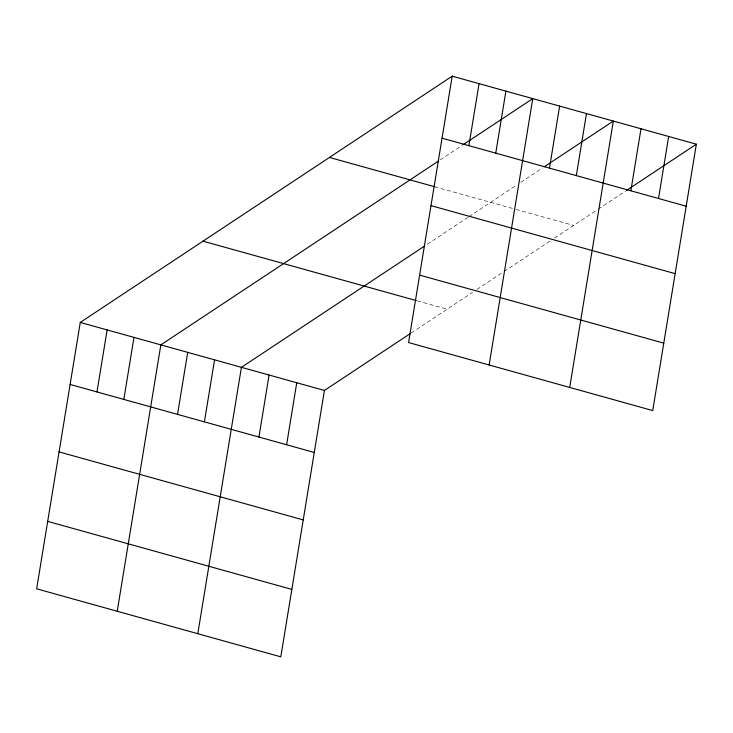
<?xml version="1.0" encoding="UTF-8"?>
<svg xmlns="http://www.w3.org/2000/svg" width="733" height="733" viewBox="0 0 733 733"><rect width="100%" height="100%" fill="white"/><g stroke="black" fill="none" stroke-linecap="round" stroke-linejoin="round"><path stroke-width="0.55" stroke-dasharray="3.67 2.75" d="M440.24 159.876L461.955 145.501M427.376 244.19L468.021 217.28M468.928 216.684L517.04 184.826M520.815 182.325L542.53 167.949M411.286 332.938L472.455 292.44M476.972 289.453L503.159 272.108M504.066 271.503L551.033 240.406M554.643 238.014L597.221 209.83M598.165 209.207L625.542 191.075M434.742 186.768L515.079 209.152M516.142 209.446L573.618 225.452M417.361 300.887L447.157 309.189"/><path stroke-width="1.1" d="M452.197 76.168L408.574 342.549L652.727 410.572L696.35 144.19L452.197 76.168L80.273 322.428L36.65 588.81L280.803 656.832L324.426 390.451L410.343 333.561M96.976 391.935L107.128 329.914M123.831 399.421L133.983 337.4M117.225 611.258L160.839 344.876L438.352 161.132M177.542 414.383L187.703 352.362M204.397 421.86L214.558 359.839M197.791 633.706L241.414 367.325L424.664 245.986M258.932 437.051L269.084 375.03M286.603 444.766L296.755 382.745M468.891 145.675L479.052 83.654M495.755 153.16L505.907 91.13M489.14 364.997L532.763 98.616L462.899 144.877M549.466 168.123L559.627 106.102M576.321 175.599L586.482 113.578M569.715 387.445L613.338 121.064L544.417 166.693M630.847 190.791L641.009 128.77M658.518 198.506L668.679 136.485M626.486 190.452L696.35 144.19M442.036 138.189L686.198 206.211M329.456 157.439L434.742 186.768M430.995 205.634L675.148 273.647M419.615 275.113L663.768 343.136M203.004 241.166L416.298 300.585M80.273 322.428L324.426 390.451M70.111 384.449L314.274 452.472M59.071 451.894L303.224 519.908M47.691 521.374L291.853 589.396"/></g></svg>
